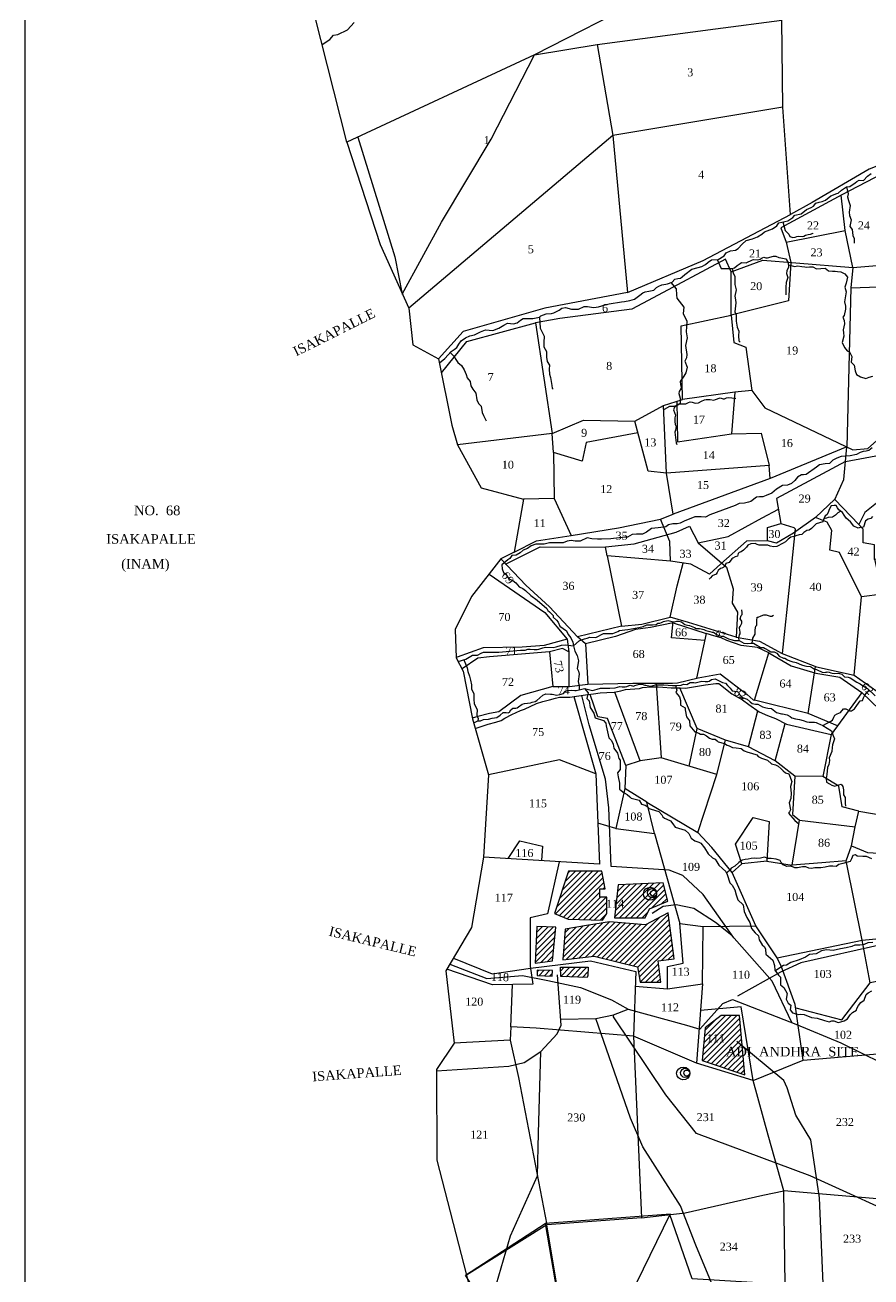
# Model space of a CAD drawing. Header units: millimetres. Extents: x 260 to 998, y -364 to 781.
# Drawn here: x 259.6 to 523.8, y -1.1 to 389.9 of the extents above; entities that cross this region are included whole.
import ezdxf

# ---------------------------------------------------------------- set-up
doc = ezdxf.new("R2010")
doc.units = ezdxf.units.MM
doc.header["$MEASUREMENT"] = 0
for name, pattern in [('ACAD_ISO02W100', [15, 12, -3]), ('ACAD_ISO07W100', [3, 0, -3]), ('BORDER', [1.75, 0.5, -0.25, 0.5, -0.25, 0, -0.25])]:
    doc.linetypes.add(name, pattern=pattern)
for name, color, linetype in [('CARTTRACK', 30, 'ACAD_ISO02W100'), ('NALA', 4, 'Continuous'), ('ROUND WELL', 5, 'Continuous'), ('SURVEY_BND', 7, 'Continuous'), ('SURVEY_NO', 7, 'Continuous'), ('TEXT', 7, 'Continuous'), ('VILLAGE_AREA', 1, 'Continuous'), ('WATER_BODY', 4, 'Continuous')]:
    doc.layers.add(name, color=color, linetype=linetype)
doc.layers.add('FOOTPATH', color=150, linetype='ACAD_ISO07W100', lineweight=30)
doc.layers.add('VILL_BOUNDARY', color=6, linetype='BORDER', lineweight=30)
doc.styles.get("Standard").update_dxf_attribs({"font": 'TIMES.TTF', "height": 2})

msp = doc.modelspace()

# ---------------------------------------------------------------- hatches: boundary and pattern name
at = {"layer": 'VILLAGE_AREA', "linetype": 'ByBlock'}
h = msp.add_hatch(dxfattribs=at)
h.set_pattern_fill('ANSI31', color=256, scale=10, angle=180, style=0)
h.set_pattern_definition([(225, (-0.0134, -0.0518), (0.8838835, -0.8838835), [])])
h.paths.add_polyline_path([(460.51, 112.66), (453.38, 108.85), (442.13, 109.81), (434.95, 108.7), (428.29, 107.59), (427.53, 98), (437.38, 99.07), (450.84, 95.79), (451.7, 91), (458.18, 91), (457.32, 97.62), (462.37, 98.28)])
h.paths.add_polyline_path([(441.27, 117.56), (439.11, 117.56), (439.11, 120.16), (440.79, 120.16), (439.71, 125.7), (429.3, 125.7), (424.97, 112.44), (429.18, 110.63), (439.99, 110.35), (441.27, 112.39)])
h.paths.add_polyline_path([(458.91, 121.99), (444.89, 121.39), (443.74, 111.11), (453.24, 111.11), (454.66, 113.88), (460.35, 116.24)])
h.paths.add_polyline_path([(425.42, 108.21), (419.48, 108.38), (418.94, 96.94), (424.34, 97.64)])
h.paths.add_polyline_path([(424.31, 94.69), (419.59, 94.72), (419.55, 93.07), (424.25, 92.92)])
h.paths.add_polyline_path([(435.43, 95.66), (426.79, 95.64), (426.96, 92.72), (435.18, 92.44), (435.36, 93.06)])
h.paths.add_polyline_path([(482.7, 80.62), (477.04, 80.62), (472.03, 76.71), (471.09, 66.55), (484.37, 62.04)])
h.paths.add_polyline_path([(440.76, 113.71), (447.55, 113.71), (447.55, 117.46), (440.76, 117.46)], flags=9)
h.paths.add_polyline_path([(476.3, 66.74), (511.41, 66.74), (511.41, 70.58), (476.3, 70.58)], flags=9)
h.paths.add_polyline_path([(472.21, 71.75), (479, 71.75), (479, 75.49), (472.21, 75.49)], flags=24)

# ---------------------------------------------------------------- linework, layer by layer
at = {"linetype": 'ByBlock', "lineweight": 30}
msp.add_lwpolyline([(259.62, 781.17), (997.64, 781.17), (997.64, -363.61), (259.62, -363.61)], close=True, dxfattribs=at)
at = {"layer": 'CARTTRACK', "linetype": 'ByBlock'}
for points in [[(377.44, 305.85), (389.68, 328.36), (405.18, 354.26), (418.7, 380.53)], [(363.53, 354.89), (375.05, 317.46), (377.44, 305.85)], [(480.96, 104.88), (471.39, 118.33), (465.08, 124.3), (460.8, 125.95), (442.62, 127.14), (441.89, 145.42), (440.86, 154.44), (435.79, 171.36), (433.45, 180.51)], [(499.11, 78.37), (492.98, 91.26), (480.35, 105.58), (475.25, 109.62), (468.47, 114.01), (462.96, 115.12), (458.94, 114.63), (455.43, 112.45)], [(392.27, 96.59), (403.79, 92.16), (415, 93.05), (422.92, 91.54), (433.13, 89.38), (442.8, 85.51), (447.94, 82.53), (466.22, 77.6), (470.35, 76.34), (477.56, 84.31), (480.6, 85.54), (500.29, 77.91), (514.35, 72.06), (533.48, 62.73), (556.58, 47.27)], [(388.1, 63.26), (410.71, 64.78), (415.44, 65.93), (420.72, 69.38), (425.77, 74.9), (427.03, 77.62), (425.87, 93.3)], [(426.9, 79.45), (437.92, 79.67), (443.39, 80.82), (447.94, 82.53)], [(487.1, -34.4), (469.15, 8.82), (464.27, 21.17), (452.55, 39.53), (448.65, 48.5), (437.92, 79.67)], [(675.82, -241.45), (675.27, -220.89), (673.2, -194.26), (668.58, -170.72), (658.19, -145.55), (654.3, -136.4), (634.57, -116.6), (619.75, -84.53), (609.78, -45.2), (607.39, -36.96), (594.53, -23.85), (567.64, -3.83), (538.26, 15.3), (504.76, 30.47), (469.3, 43.71), (459.78, 55.8), (443.39, 80.17), (443.39, 80.82)], [(492.39, -30.92), (492.6, -23.25), (497.79, -9.73), (509, -5.65), (507.75, 23.68), (505.06, 41.75), (500.34, 49.48), (497.58, 58.04), (496.54, 60.26), (481.86, 72.51)], [(452.2, -296.32), (443.47, -282.89), (432.4, -265.75), (421.82, -246.79), (419.7, -243.12), (416.48, -229.75), (408.48, -199.73), (395.94, -148.23), (391.55, -125.77), (389.44, -114.2), (392.07, -88.2), (396.26, -59.97), (399.67, -41.32), (400.39, -35.48), (400.65, -21.97), (403.96, -13.18), (411.23, 11.79), (419.62, 30.51), (420.01, 43.85), (420.72, 69.38)]]:
    msp.add_lwpolyline(points, dxfattribs=at)
at = {"layer": 'FOOTPATH', "linetype": 'ByBlock'}
msp.add_lwpolyline([(653.52, 156.11), (645.88, 148.88), (636.24, 139.95), (624.85, 130.12), (620.14, 121.1), (611.86, 114.95), (606.52, 113.06), (595.84, 112.51), (585.22, 112.58), (581.53, 112.79), (574.56, 112.84), (565.96, 112.98), (562.26, 113.07), (560.26, 110.38), (556.73, 108.38), (552.72, 107.83), (544.75, 107.05), (539.58, 104.06), (532.39, 102.98), (527.79, 102.91), (501.89, 97), (495.52, 94.15), (482.09, 86.6)], dxfattribs=at)
at = {"layer": 'NALA', "linetype": 'ByBlock'}
for points in [[(352.42, 383.76), (354.78, 385.41), (355.91, 386.76), (357.33, 386.97), (360.33, 388.42), (362.42, 390.68)], [(389.03, 284.35), (390.7, 285.77), (392.73, 287.96), (393.62, 288.52), (394.5, 289.21), (395.09, 290.27), (395.84, 291.27), (397.17, 292.18), (398.51, 292.82), (400.01, 293.13), (401.9, 294.08), (403.4, 294.72), (405.74, 294.5), (407.54, 295.27), (409.15, 296.19), (410.32, 296.83), (412.18, 296.61), (413.35, 296.91), (414.38, 297.69), (415.18, 298.27), (418.16, 298.23), (420.33, 298.64), (420.72, 299.11), (422.39, 299.75), (424, 299.81), (424.72, 300), (426.47, 300.89), (427.25, 301.44), (428.39, 301.67), (430.32, 301.12), (432.43, 301.15), (434.24, 301.96), (435.27, 302.01), (436.54, 301.79), (437.27, 301.65), (438.74, 301.87), (440.77, 302.48), (441.99, 302.79), (445.86, 303.46), (446.78, 303.54), (448.53, 303.88), (449.98, 304.27), (451.59, 305.57), (452.56, 306.21), (453.25, 306.54), (454.45, 306.79), (455.95, 307.06), (456.77, 307.92), (457.57, 308.38), (458.51, 308.79), (459.7, 308.98), (460.25, 309.1), (461.66, 309.62), (462.57, 310.5), (463.5, 310.78), (464.33, 310.89), (464.83, 311.29), (465.66, 311.97), (467.86, 313.61), (469.85, 314.16), (471, 314.51), (472.1, 315.14), (472.97, 315.84), (473.97, 316.53), (476.06, 316.72), (477.96, 317.81), (478.57, 318.77), (479.92, 319.38), (481.49, 319.62), (482.28, 320.1), (483.59, 321.43), (484.79, 322.62), (486.78, 323.16), (488.37, 323.7), (489.68, 324.62), (490.56, 325.36), (493.01, 326.22), (494.39, 327.14), (495.04, 328.09), (497.86, 328.78), (499.36, 329.74), (500.02, 330.49), (501.98, 330.89), (503.65, 332.3), (505.13, 332.88), (505.85, 333.29), (506.6, 334.21), (507.63, 334.58), (508.53, 334.78), (509.63, 335.22), (511.24, 336.5), (513.09, 337.29), (513.56, 337.34), (514.6, 338.28), (515.48, 338.94), (516.12, 339.32), (517.21, 339.48), (518.81, 340.62), (519.42, 341.07), (520.14, 341.4), (521.44, 341.37), (522.67, 342.68), (523.89, 343.56)], [(516.12, 339.32), (516.63, 337.19), (516.46, 336.19), (516.82, 335.06), (517.28, 333.58), (517, 331.45), (517.1, 330.43), (517.61, 329.05), (517.17, 326.96), (517.9, 326.04), (518.08, 324.12), (518.5, 323.24), (518.52, 321.78)], [(496.28, 328.39), (497.02, 325.74), (498.15, 324.61), (498.42, 323.82), (499.39, 323.56), (500.1, 323.62), (500.62, 323.86), (501.24, 323.92), (502.28, 323.82), (502.82, 324), (503.38, 324.31), (504.21, 324.46), (504.9, 324.54), (505.74, 324.84), (505.74, 324.84)], [(475.79, 316.69), (477.01, 313.9), (478.71, 313.91), (480.45, 313.88), (481.16, 314.05), (482.02, 314.79), (482.94, 315.47), (483.32, 315.71), (484.85, 315.62), (486.78, 316.54), (487.12, 316.68), (488.51, 316.59), (489.18, 316.82), (489.8, 317.15), (490.34, 317.36), (490.96, 317.17), (491.5, 317.15), (493.34, 317.7), (494.07, 317.7), (495.03, 317.27), (495.64, 317.14), (496.21, 317.1), (497.16, 316.89), (497.93, 315.77), (498.06, 314.31), (497.57, 313.15), (497.39, 312.25), (497.84, 311.02), (497.28, 309.45), (497.2, 308.07), (497.19, 305.59)], [(480.45, 313.88), (480.74, 312.42), (481.33, 311.48), (481.31, 310.05), (481.31, 308.87), (481.66, 307.15), (481.31, 305.26), (481.54, 304.03), (481.62, 303.09), (481.31, 300.34), (481.68, 299.34), (481.68, 297.46), (482.03, 295.55), (482.54, 294.34), (482.4, 292.85), (482.5, 291.27), (482.91, 290.9)], [(497.99, 315.04), (500.05, 314.53), (500.88, 314.64), (502.23, 314.51), (503.1, 314.36), (503.69, 314.32), (504.6, 314.43), (505.61, 314.41), (506.76, 313.75), (509.52, 313.92), (510.58, 313.18), (511.74, 313.03), (512.66, 312.99), (513.31, 312.88), (514.38, 312.86), (515.62, 312.16), (516.44, 311.11), (516.09, 309.25), (515.68, 308.04), (516.01, 306.54), (515.48, 303.47), (515.89, 302.14), (515.89, 301.21), (515.39, 299.17), (515.06, 298.71), (515.42, 297.64), (515.5, 296.6), (515.13, 294.66), (515.17, 293.81), (515.35, 292.77), (514.78, 290.7), (515.48, 289.16), (516.37, 288.15), (517.09, 287.84), (517.81, 286.39), (517.63, 284.65), (518.55, 283.67), (518.83, 281.91), (519.31, 280.75), (520.48, 280.05), (522.23, 279.47), (523.19, 279.96), (524.38, 280.21)], [(461.32, 309.5), (462.91, 307.47), (463.03, 305.59), (463.21, 304.61), (465.33, 301.76), (465.15, 299.82), (466.26, 297.38), (466.12, 294.08), (466.37, 292.21), (465.9, 289.85), (466.31, 286.98), (466.22, 285.98), (465.66, 284.97), (466.35, 283.09), (465.96, 281.23), (465.37, 280.21), (464.2, 278.6), (464.34, 277.61), (464.53, 276.95), (464.46, 276.24), (463.91, 275.47), (463.79, 274.87), (464.2, 273.35), (464.25, 271.96), (464.3, 271.66)], [(420.33, 298.64), (420.5, 295.23), (421.69, 292.77), (421.64, 290.76), (421.65, 289.42), (422.43, 287.93), (422.49, 286.16), (422.66, 284.78), (423.44, 283.66), (423.25, 282.44), (423.39, 280.83), (423.71, 279.77), (424.17, 277.29), (424.24, 276.51), (424.5, 276.19)], [(392.37, 287.58), (393.44, 286.59), (394.39, 285.17), (394.77, 284.52), (395.96, 283.58), (396.77, 282.24), (397.4, 280.75), (397.68, 279.73), (398.6, 278.53), (398.83, 277.21), (399.49, 276.14), (400.4, 274.95), (400.73, 272.84), (401.27, 271.74), (402.03, 270.83), (402.36, 268.93), (402.84, 267.96), (403.6, 266.24)], [(459.32, 269.95), (460.97, 270.91), (462.19, 270.91), (462.97, 271.11), (463.42, 271.46), (463.79, 271.61), (464.42, 271.64), (465.93, 271.64), (466.82, 272.03), (467.31, 272.22), (467.97, 272.12), (468.86, 271.84), (469.96, 271.89), (470.82, 272.46), (471.78, 272.88), (472.34, 272.98), (473.54, 272.9), (474.7, 272.78), (475.2, 272.95), (476.65, 273.44), (477.59, 273.18), (478.09, 273.16), (478.68, 273.48), (479.42, 273.56), (480.35, 273.51), (481.59, 273.22)], [(464.3, 271.66), (462.48, 270.57), (462.12, 269.68), (462.75, 268.1), (462.59, 267.2), (462.52, 266.07), (462.66, 265.18), (462.95, 264.51), (462.79, 263.42), (462.56, 262.7), (462.79, 261.07), (463, 259.44), (463.14, 258.89)], [(524.15, 257.83), (523.1, 257), (522.3, 256.79), (521.38, 256.72), (520.47, 256.41), (519.28, 255.75), (517.28, 255.36), (515.75, 255.28), (514.47, 255.11), (513.11, 254.58), (511.9, 253.96), (510.86, 252.96), (509.54, 252.88), (507.73, 252.56), (506.76, 251.77), (503.57, 249.51), (502.7, 249.43), (502.15, 249.41), (500.87, 248.69), (500.04, 247.67), (498.93, 246.67), (497.74, 246.22), (496.21, 246.11), (494.28, 244.97), (492.83, 243.65), (491.06, 242.95), (490, 242.59), (488.94, 242.54), (488.07, 242.44), (486.3, 241.14), (485.52, 240.88), (484.33, 240.54), (482.65, 240.46), (481.37, 239.82), (473.47, 236.92), (472.08, 236.2), (470.75, 236.31), (468.74, 236.28), (465.51, 234.95), (464.23, 234.31), (463.27, 234.12), (461.91, 234.09), (460.6, 233.8), (459.69, 233.16), (457.38, 232.83), (455.28, 232.71), (453.74, 231.53), (452.49, 230.86), (450.54, 230.94), (449.23, 230.84), (447.75, 229.94), (446.97, 229.94), (442.59, 229.49), (439.68, 229.37), (438.43, 229.3), (436.6, 229.44), (435.12, 229.72), (433.01, 228.71), (431.46, 228.71), (430.22, 228.97), (428.9, 228.66), (427.72, 228.24), (424.78, 228.17), (423.37, 228.17), (421.77, 227.74), (420.26, 227.77), (419.09, 227.77), (417.65, 227.23), (416.48, 226.38), (415.13, 225.86), (414.26, 225.08), (412.96, 224.35), (411.69, 224.26), (411.04, 223.25), (410.42, 222.9), (408.47, 221.32), (408.59, 220.07), (409.06, 218.92), (409.79, 218.45), (410.66, 216.95), (411.98, 216.41), (412.94, 215.66), (413.93, 214.45), (415.04, 213.89), (415.86, 213.33), (417.58, 211.78), (419.51, 210.27), (422.52, 207.66), (422.83, 207.01), (423.4, 206.67), (424.51, 205.53), (424.58, 204.94), (425.59, 204.07), (426.09, 203.45), (426.65, 202.13), (428.76, 200.71), (429.23, 199.57), (430.11, 198.53), (430.73, 197.19), (430.9, 196.07), (431.3, 194.41), (432.07, 192.96), (432.51, 191.39), (432.02, 188.96), (432.46, 188.12), (432.69, 187.15), (432.35, 184.91), (432.52, 183.98), (432.68, 182.97), (432.69, 182.32), (434.34, 182.65), (435.46, 181.37), (435.05, 179.63), (435.77, 178.86), (436.13, 176.8), (437.26, 175.04), (437.67, 173.55), (440.22, 172.68), (441.04, 171.88), (441.07, 171.09), (441.98, 167.32), (442.79, 166.51), (443.33, 165.32), (443.48, 164.11), (444.61, 162.47), (445.03, 160.88), (445.52, 160.27), (445.44, 157.37), (444.65, 156.35), (444.89, 155.14), (445.26, 153.09), (445.26, 151.3), (445.82, 150.84), (446.71, 150.11), (447.68, 149.61), (448.47, 148.82), (448.87, 148.42), (451.36, 147.78), (452.14, 146.55), (453.29, 146.27), (453.92, 145.82), (454.51, 145.18), (455.13, 144.98), (457.58, 144.29), (458.45, 143.2), (458.81, 142.59), (459.29, 142.21), (460, 141.93), (461.21, 141.42), (461.94, 140.43), (462.6, 139.43), (465.82, 138.51), (466.91, 137.4), (467.66, 135.97), (468.75, 135.11), (470.04, 134.71), (470.65, 134.43), (471.76, 132.94), (472.95, 131.02), (474.29, 129.87), (475.13, 129.44), (475.66, 128.58), (476.28, 127.51), (477.46, 126.51), (478.47, 125.54), (478.87, 124.59), (479.68, 121.98), (480.41, 121.3), (481.29, 119.83), (481.66, 118.27), (482.18, 116.67), (483.84, 115.14), (484.2, 113.06), (485.07, 111.18), (485.94, 109.67), (486.53, 107.79), (487.64, 106.43), (488.65, 105.48), (488.91, 104.17), (489.82, 102.65), (490.51, 102.08), (490.89, 101.3), (491.01, 99.79), (493.14, 97.86), (493.66, 96.21), (493.82, 94.77), (494.87, 93.14), (495.56, 92.57), (495.56, 90.2), (496.63, 89.29), (497.58, 87.46), (497.28, 85.64), (497.94, 84.39), (498.75, 83.8), (498.57, 82.4), (499.26, 81.41), (500.39, 81.15), (501.24, 80.91), (501.78, 81.01), (502.97, 80.95), (505.27, 79.94), (507.03, 79.8), (509.32, 79.07), (510.77, 78.59), (511.62, 78.89), (512.24, 78.93), (513.6, 78.43), (514.4, 78.61), (515.39, 78.97), (516.5, 79.5), (517.33, 80.79), (518.06, 81.57), (519.3, 82.27), (519.36, 82.82), (519.92, 83.76), (520.61, 84.65), (521.66, 85.36), (522.33, 87.16), (522.93, 87.7), (524.1, 88.31)], [(524.28, 236.44), (523.73, 235.79), (522.92, 235.53), (522.12, 235.11), (521.46, 233.13), (520.44, 232.95), (519.8, 232.82), (518.43, 233.39), (517.41, 234.76), (516.03, 235.91), (515.44, 236.87), (514.94, 237.68), (513.78, 238.54), (513.35, 239.12), (512.92, 239.83), (512.33, 239.83), (511.35, 239.79), (510.77, 238.65), (510.45, 237.65), (509.99, 236.96), (509.49, 236.67), (509.09, 235.69), (508.76, 234.79), (506.72, 234.09), (506.01, 233.48), (505.24, 232.63), (504.51, 232.12), (503.74, 232.02), (502.78, 231.37), (502.16, 230.76), (501.34, 230.74), (500.34, 230.38), (499.67, 230.21), (498.75, 229.96), (497.98, 229.31), (497.15, 228.54), (496.4, 228.1), (494.42, 227.04), (493.48, 226.94), (492.34, 227.1), (491.62, 227.42), (491.05, 227.48), (490.48, 227.48), (489.72, 227.46), (488.91, 227.46), (488.24, 227.68), (487.62, 227.93), (486.25, 227.83), (485.34, 227.42), (484.96, 226.87), (483.96, 225.94), (483.31, 225.39), (482.65, 225.12), (482.33, 224.82), (482.09, 223.99), (481.39, 223.81), (480.68, 223.38), (480.33, 223.18), (479.54, 222.06), (478.44, 221.69), (478.13, 220.84), (477.22, 220.23), (476.79, 220.14), (476.07, 219.51), (475.78, 218.95), (475.46, 218.42), (474.2, 217.93), (473.7, 217.24), (473.31, 216.87)], [(514.36, 238.11), (513.4, 237.57), (512.68, 236.81), (511.8, 236.16), (510.43, 236.07), (509.9, 235.88), (509.09, 235.69)], [(482.66, 197.71), (482.57, 198.56), (482.75, 199.49), (482.94, 199.8), (482.98, 200.34), (482.73, 201.53), (482.75, 201.78), (482.96, 202.06), (483.45, 203.11), (483.44, 203.76), (482.94, 204.44), (483.31, 205.52), (483.62, 205.76), (483.62, 206.5), (483.42, 207.06), (483.42, 207.31)], [(394.87, 191.15), (397.23, 191.81), (399.39, 193.08), (400.92, 193.08), (402.1, 193.73), (402.84, 194.05), (403.55, 194.08), (404.61, 194.08), (405.62, 194.03), (407.1, 194), (407.57, 194), (408.69, 194.11), (414.39, 194.64), (415.81, 194.71), (416.66, 194.95), (417.35, 194.95), (418.65, 194.85), (419.5, 194.83), (420.12, 194.98), (421.3, 195.43), (422.17, 195.64), (424.53, 195.47), (425.49, 195.72), (427.12, 196.22), (428.32, 196.36), (430.9, 196.07), (432.64, 197.57), (433.4, 197.93), (434.31, 198.22), (435.13, 198.46), (436.05, 198.77), (437.82, 198.66), (440.25, 199.85), (443.23, 199.9), (444.79, 200.55), (445.31, 200.81), (446.89, 201.05), (447.9, 201.16), (451.32, 201.7), (452.61, 202.11), (453.83, 202.54), (455.57, 202.54), (456.71, 202.7), (457.26, 203.1), (457.86, 203.1), (458.4, 203.26), (459.02, 203.59), (459.47, 203.75), (460.41, 203.91), (461.67, 203.59), (462.46, 203.57), (463.13, 203.73), (463.81, 203.77), (464.58, 203.53), (465.68, 202.68), (466.45, 202.5), (467.16, 202.36), (468.68, 201.74), (469.23, 201.45), (470.22, 201.39), (470.78, 201.38), (471.62, 201.11), (472.22, 200.84), (472.68, 200.67), (473.43, 200.45), (474.16, 200.34), (474.67, 200.26), (475.78, 199.45), (476.98, 199.07), (477.81, 198.9), (478.84, 198.44), (479.34, 198.22), (480.02, 197.96), (481.13, 197.74), (482.48, 197.71), (482.66, 197.71), (484.14, 196.87), (485.23, 196.8), (486.27, 196.85), (487.13, 196.82), (488.14, 196.27), (488.93, 195.79), (489.27, 195.47), (490.2, 195.46), (490.8, 195.21), (491.71, 194.67), (492.48, 194.17), (493.52, 194.14), (494.4, 193.7), (495.14, 192.79), (496.53, 192.13), (496.88, 192.13), (497.76, 191.64), (498.42, 191.3), (499.37, 190.98), (500.07, 190.88), (500.42, 190.86), (502.06, 190.07), (503.11, 189.78), (503.68, 189.7), (504.83, 189.55), (505.21, 189.41), (506.19, 188.77), (506.78, 188.6), (508.73, 187.7), (509.55, 187.77), (509.94, 187.84), (510.14, 187.88), (510.74, 187.81), (511.31, 187.64), (511.67, 187.52), (512.45, 187.43), (513.61, 187.52), (514.72, 187.19), (515.53, 186.35), (516.63, 186.22), (517.27, 186.01), (519.34, 184.68), (520.38, 184.13), (521.12, 183.68), (522.74, 182.66), (525.13, 180.43)], [(486.7, 196.83), (486.87, 198.43), (487.68, 199.66), (487.58, 201.07), (487.86, 202.14), (488.11, 202.51), (488.11, 203.93), (488.23, 205.02), (488.59, 205.02), (489.48, 205.38), (490.33, 205.68), (491.08, 205.68), (492.35, 205.28), (492.82, 205.28), (493.32, 205.56)], [(396.67, 191.66), (397.17, 190.44), (397.72, 189.15), (397.89, 188.06), (398.44, 186.53), (398.78, 185.27), (399, 183.87), (399, 182.56), (399.77, 181.03), (399.77, 179.38), (399.86, 177.96), (400.85, 176.12), (400.76, 174.38), (401.1, 173.29), (401.01, 172.6)], [(434.34, 182.65), (436.83, 182.08), (438.34, 182.5), (439.28, 182.8), (440.36, 182.8), (440.95, 182.79), (442.21, 182.8), (443.87, 182.92), (444.69, 183.14), (445.37, 183.28), (446.06, 183.25), (446.99, 183.2), (447.55, 183.3), (448.27, 183.6), (448.59, 183.7), (449.64, 183.48), (450.09, 183.61), (450.82, 183.89), (451.46, 184.03), (451.88, 184.03), (452.35, 184.02), (452.84, 183.88), (453.2, 183.79), (453.51, 183.79), (454.8, 183.45), (455.79, 183.66), (456.46, 183.8), (457.18, 183.83), (458.11, 183.88), (459.07, 183.85), (461.84, 183.67), (463.21, 183.63), (464.49, 183.72), (465.26, 184.06), (466.26, 183.96), (466.86, 184.23), (467.34, 184.54), (468.43, 184.53), (468.94, 184.45), (470.17, 184.83), (470.96, 185.03), (472.06, 184.87), (472.86, 184.85), (473.26, 185.01), (473.98, 185.47), (475.11, 185.71), (477.05, 184.79), (477.41, 184.53), (478.33, 184.34), (479.02, 183.67), (479.36, 183.2), (479.8, 182.82), (480.49, 181.97), (481.89, 181.72), (482.39, 181.57), (482.89, 180.75), (483.65, 179.93), (485.18, 179.32), (486.12, 178.57), (486.69, 178.01), (487.69, 177.82), (488.47, 177.8), (489.92, 176.95), (490.7, 176.77), (491.54, 176.56), (492.71, 176.42), (494.31, 175.23), (495.82, 174.84), (496.13, 174.84), (497.66, 174.45), (498.53, 173.92), (499.11, 173.55), (500.25, 173.23), (501.51, 173.04), (502.66, 172.76), (503.8, 172.33), (504.53, 172.16), (505.35, 172.16), (506.21, 172.21), (506.65, 172.1), (507.31, 171.76), (507.86, 171.53), (508.74, 171.12), (511.42, 169.43), (511.87, 168.2), (512.36, 167.02), (511.79, 165.11), (511.7, 164.26), (511.53, 162.99), (510.71, 161.08), (510.87, 160.25), (510.63, 158.94), (510.18, 158.03), (509.97, 155.8), (509.76, 154.62), (509.92, 153.49), (510.89, 152.96), (511.53, 152.51), (512.46, 152.23), (512.98, 152.41), (514.5, 152.84), (515, 152.08), (515.19, 151.04), (515.26, 149.53), (515.76, 148.66), (515.76, 147.66), (515.72, 146.87), (515.8, 145.99)], [(399.74, 171.93), (399.74, 171.93), (401.01, 172.6), (401.84, 172.6), (402.84, 172.99), (404.34, 173.12), (405.48, 173.43), (406.93, 173.69), (407.99, 174.4), (408.94, 175.19), (409.86, 175.17), (410.49, 175.12), (410.9, 175.31), (411.28, 176.04), (411.95, 176.51), (412.86, 176.58), (413.34, 176.7), (413.74, 177.02), (414.89, 177.84), (415.58, 178), (417.44, 178.22), (418.03, 178.41), (418.88, 178.61), (419.47, 178.94), (421.29, 180.61), (422.25, 181.03), (423.71, 180.93), (424.21, 180.93), (425.74, 180.61), (426.58, 180.83), (427.74, 181.18), (428.22, 181.68), (428.92, 182.03), (429.49, 182.12), (430.28, 182.13), (431.27, 182.1), (431.7, 182.12), (432.69, 182.32)], [(462.8, 183.64), (463.15, 182.16), (462.89, 181.47), (463.99, 180.08), (464.33, 178.93), (464.34, 177.51), (465.72, 176.67), (465.81, 176.03), (466.21, 173.88), (467.11, 172.59), (467.22, 171.04), (468.83, 169.15), (469.24, 169.06), (469.99, 168.73), (470.58, 168.48), (471.52, 168.41), (472.41, 167.94), (473.32, 167.18), (474.21, 166.88), (475.17, 166.88), (475.75, 166.31), (476.12, 166.01), (478.1, 165.51), (478.9, 165.04), (479.51, 164.79), (480.57, 164.3), (481.65, 164.2), (483.23, 164), (484.24, 163.27), (485.36, 162.79), (486.52, 162.55), (488.17, 162.01), (488.61, 161.42), (489.57, 160.94), (491.45, 160.31), (492.75, 159.14), (494, 158.87), (494.84, 158.42), (495.78, 157.58), (496.39, 156.97), (497.15, 156.39), (498.11, 156.05), (499.09, 153.63), (498.7, 152.05), (498.75, 150.99), (498.89, 150.01), (498.74, 148.33), (498.28, 147.02), (498.7, 144.77), (498.32, 144.22), (498.08, 143.76), (499.99, 141.51), (501.3, 140.39)], [(508.74, 171.12), (510.07, 171.92), (511.27, 172.45), (511.73, 172.77), (512.18, 173.7), (512.55, 174.37), (513.24, 174.81), (514.25, 175.17), (515.22, 176.32), (515.98, 176.32), (517.13, 175.74), (517.71, 175.68), (518.69, 176.34), (519.43, 177.39), (520.44, 178.83), (521.11, 178.98), (521.42, 179.74), (521.84, 180.63), (522.27, 181.14), (522.75, 181.59), (523.28, 182.16)], [(524.06, 129.53), (522.44, 130.22), (521.29, 130.19), (519.53, 130.36), (518.92, 130.75), (518.11, 130.51), (517.7, 129.48), (517.31, 128.7), (515.06, 128.04), (513.81, 127.72), (512.93, 127.09), (511.88, 127.26), (510.8, 127.26), (509.48, 126.89), (508.13, 126.74), (506.27, 126.72), (505.25, 126.5), (504.44, 126.6), (503.41, 127.01), (502.46, 127.04), (500.87, 126.65), (499.99, 126.69), (499.58, 126.96), (498.62, 127.18), (497.57, 127.16), (496.33, 127.67), (495.79, 128.39), (495.43, 129.04), (494.23, 129.45), (492.65, 129.57), (491.73, 129.65), (490.55, 130.03), (489.32, 129.69), (488.19, 129.59), (487.41, 129.71), (486.41, 129.6), (485.45, 129.4), (484.48, 129.28), (483.55, 129.07), (482.56, 128.36), (481.27, 127.17), (480.1, 126.61), (479.8, 126.09), (479.45, 125.61), (479.06, 125.44), (478.67, 125.07)], [(524.36, 103.35), (522.85, 103.23), (521.66, 102.74), (520.27, 102.57), (518.77, 102.57), (517.84, 102.1), (516.09, 101.74), (514.26, 101.44), (511.96, 100.85), (509.93, 101.08), (508.38, 100.73), (506.64, 99.87), (504.65, 99.6), (503.3, 98.85), (501.37, 97.92), (498.78, 97.09), (497.38, 96.27), (496.43, 96.2), (495.29, 95.44), (493.95, 94.58)]]:
    msp.add_lwpolyline(points, dxfattribs=at)
at = {"layer": 'ROUND WELL', "linetype": 'ByBlock'}
for centre, major_axis, ratio in [((454.8, 118.6), (-2.06, 0.09), 0.980558), ((455.42, 118.79), (-1.44, 0.07), 1), ((455.92, 118.74), (-0.937, -0.001), 0.997961), ((465.16, 62.48), (-2.06, 0.09), 0.980558), ((465.78, 62.68), (-1.44, 0.07), 1), ((466.28, 62.62), (-0.937, -0.001), 0.997961)]:
    msp.add_ellipse(centre, major_axis=major_axis, ratio=ratio, dxfattribs=at)
at = {"layer": 'SURVEY_BND', "linetype": 'ByBlock'}
for points in [[(438.25, 383.86), (475.23, 388.68), (495.96, 391.39), (496.26, 414.43)], [(605.54, 406.26), (567.22, 379.98), (547.28, 356.95), (538.35, 347.2), (527.27, 343.47), (514.73, 336.89), (495.63, 326.51), (497.3, 322.06), (515.72, 325.73), (514.46, 336.74)], [(527.27, 343.47), (530.81, 321.44), (549.44, 319.67), (554.16, 329.55), (549.08, 331.38), (547.28, 356.95), (545.35, 359.55), (537.67, 350.59), (523.24, 344.84), (505.41, 334.46), (498.67, 330.76), (496.24, 364.28), (495.96, 391.39)], [(418.7, 380.53), (438.25, 383.86), (443.22, 355.36), (379.43, 301.42)], [(496.24, 364.28), (443.22, 355.36)], [(443.22, 355.36), (447.71, 306.32), (471.43, 316.36), (498.67, 330.76)], [(480.12, 312.77), (490.06, 316.42), (500.37, 315.59), (518.13, 314.13), (515.72, 325.73)], [(497.3, 322.06), (498.82, 315.72), (498.01, 303.77), (480.14, 299.24)], [(518.13, 314.13), (532.01, 315.28), (530.81, 321.44)], [(424.22, 262.33), (434.01, 266.46), (450.05, 266.15), (459.05, 271.07), (464.95, 272.99), (464.56, 295.93), (480.14, 299.24), (480.12, 312.77), (478.37, 316.81), (455.73, 304.74), (449.12, 301.12), (426.67, 298.27), (419.02, 296.9)], [(518.13, 314.13), (517.51, 307.79), (546.84, 308.87), (552.96, 308.74), (549.44, 319.67)], [(447.71, 306.32), (421.92, 301.43), (396.43, 294.21), (388.78, 285.63)], [(486.62, 275.71), (490.62, 270.38), (518.09, 257.25), (522.81, 257.69), (537.58, 270.81), (552.85, 283.69), (550.82, 264.14), (561.43, 266), (570.12, 288.14), (571.1, 289.74), (573.28, 291.89), (575.96, 292.47), (577.57, 296.56), (575.5, 306.81), (570.72, 307.43), (573.02, 302.11), (573.28, 291.89)], [(517.51, 307.79), (516.26, 258.12), (492.36, 248.23), (491.97, 252.3)], [(480.14, 299.24), (481.02, 290.73), (484.74, 289.27), (486.62, 275.71), (481.26, 275.29), (464.95, 272.99)], [(389.64, 281.3), (397.55, 291.08), (419.02, 296.9), (424.22, 262.33), (394.65, 258.82)], [(481.26, 275.29), (480.23, 262.27), (489.52, 262.47), (491.97, 252.3), (459.98, 249.94), (459.05, 271.07)], [(463.15, 272.4), (463.35, 259.95), (463.35, 259.73), (480.23, 262.27)], [(492.36, 248.23), (462.03, 237.1), (459.98, 249.94), (454.19, 250.56), (450.05, 266.15)], [(451, 262.59), (434.87, 259.48), (433.56, 253.72), (424.63, 256.35), (424.22, 262.33)], [(515.85, 253.64), (529.77, 256.23), (550.82, 264.14)], [(562.73, 259.29), (556.1, 250.91), (528.63, 243.09), (521.93, 237.64), (519.97, 233.92), (512.56, 241.7), (515.33, 248), (516.26, 258.12)], [(424.63, 256.35), (424.82, 242.08), (415.31, 241.87)], [(515.85, 253.64), (494.33, 242.02), (495.66, 234.22), (499.69, 232.96), (500.12, 232.59), (498.42, 216.28), (496.04, 193.66), (506.77, 189.44), (518.56, 186.85), (520.83, 211.32), (513.94, 225.17), (510.9, 225.93), (511.59, 231.99), (510.07, 234.63), (506.52, 236.15), (512.46, 241.81)], [(424.82, 242), (430.15, 230.52), (444.95, 232.91), (458.08, 235.61), (462.03, 237.1)], [(469.83, 228.18), (479.23, 230.17), (489.85, 235.96), (494.9, 238.67)], [(491.47, 228.86), (484.92, 228.67), (476.91, 221.6), (473.39, 218.43), (467.5, 221.49), (461.17, 222.42), (461.02, 228.56), (458.08, 235.61)], [(506.52, 236.15), (499.56, 231.25), (494.28, 228.05), (491.47, 228.86), (491.47, 233.02), (495.66, 234.22)], [(461.17, 222.42), (441.44, 224.1), (440.93, 226.97), (449.83, 227.88), (462.99, 231.51), (467.13, 233.41), (469.84, 228.17), (478.7, 220.64), (480.8, 213.85), (480.49, 209.34), (482.1, 206.5), (481.71, 198.7), (466.86, 203.31), (461.11, 205), (463.25, 214.73), (465.13, 221.84)], [(518.56, 186.85), (527.4, 180.61), (531.32, 194.14), (533.94, 201.28), (533.94, 206.38), (534.6, 208.21), (535.63, 211.82), (534.79, 221.71), (528.25, 223.04), (524.85, 222.98), (524.85, 227.52), (521.36, 228.18), (521.33, 232.42), (519.97, 233.92)], [(409.68, 221.57), (420.5, 226.99), (440.51, 226.85), (440.94, 226.93)], [(412.36, 225.3), (419.32, 228.84), (430.15, 230.52)], [(445.88, 202.17), (432.15, 198.8), (423.42, 208.2), (416.03, 214.94), (408.16, 223.15)], [(441.44, 224.1), (445.88, 202.17), (452.24, 202.81), (461.11, 205)], [(524.85, 223.04), (527.41, 212.18), (520.83, 211.32)], [(404.52, 218.45), (421.96, 206.48), (428.94, 198.08), (421.76, 196.17), (414.88, 195.57), (402.7, 195.44), (394.6, 192.53), (394.24, 192.33)], [(471.89, 197.73), (461.51, 198.55), (462.06, 203.58)], [(424.47, 183.36), (429.63, 183.32), (435.42, 184.09), (449.41, 184.38), (461.79, 184.38), (463.4, 184.5), (469.79, 186.04), (476.74, 187.33), (485.1, 180.78), (487.01, 179.18), (487.47, 179.08), (491.91, 193.79), (488.33, 195.51), (483.28, 196.17), (478.83, 197.71), (477.04, 198.48), (474.69, 199.16), (472.35, 199.87), (469.34, 185.93)], [(462.02, 203.23), (454.91, 201.78), (450.31, 201.17), (443.99, 198.96), (434.64, 196.62), (432.15, 198.8)], [(462.02, 203.23), (472.35, 199.87)], [(428.94, 198.08), (429.46, 194.14), (427.48, 195.19), (423.43, 194.11), (404.65, 192.62), (401.03, 192.16), (396.13, 188.8)], [(434.64, 196.62), (435.42, 184.09)], [(481.71, 198.7), (488.94, 197.53), (496.04, 193.66)], [(423.43, 194.11), (424.47, 183.36), (414.48, 180.51), (407.59, 175.39), (404.65, 174.85), (401.03, 173.95), (399.3, 173.46)], [(429.46, 194.14), (429.39, 183.32)], [(491.91, 193.79), (498.84, 189.82), (506.57, 187.53), (514.1, 186.26), (520.97, 181.49)], [(513.3, 171.02), (504.2, 174.86), (506.45, 189.57)], [(400.22, 170.21), (404.2, 171.56), (406.69, 172.2), (408.28, 172.73), (409.48, 173.45), (411.64, 174.59), (414.33, 175.79), (415.58, 176.28), (419.35, 178.03), (421.37, 178.6), (423.36, 179.2), (425.26, 179.67), (426.55, 180), (429.71, 180), (434.63, 180.68), (437.15, 181.02), (439.26, 181.3), (441.28, 181.45), (443.62, 181.55), (445.66, 181.99), (447.18, 182.39), (451.48, 182.65), (452.46, 183), (455.02, 183.22), (457.31, 183.22), (458.76, 183.17), (461.42, 182.95), (462.92, 182.9), (464.14, 182.9), (465.83, 182.82), (472.12, 183.8), (475.31, 184.22), (476.28, 184.22), (480.32, 181.08), (483.66, 179.19), (485.65, 177.72), (488.85, 175.45), (491.44, 174.3), (494, 173.31), (497.44, 171.56), (511.33, 168.33), (508.75, 155.22), (500.02, 155.36), (493.87, 160.15), (497.02, 171.77)], [(456.7, 184.38), (458.25, 161.1), (451.76, 160.1), (443.83, 181.59)], [(431.05, 180.18), (437.84, 156.09), (426.5, 160.39), (404.33, 155.69)], [(451.76, 160.1), (447.28, 158.69), (441.51, 173.37), (438.48, 173.86), (436.06, 180.87)], [(485.52, 164.49), (478.37, 166.61), (469.48, 170.18), (464.14, 182.9)], [(519.97, 144.42), (538.85, 141.15), (544.41, 164.31), (543.17, 173.17), (526.41, 176.12), (520.97, 181.49), (511.33, 168.33)], [(504.2, 174.86), (487.47, 179.08)], [(493.87, 160.15), (485.52, 164.49), (488.42, 175.75)], [(466.97, 158.49), (469.48, 170.18)], [(475.68, 155.87), (478.37, 166.61)], [(453.8, 147.25), (469.75, 137.77), (475.68, 155.87), (458.25, 161.1)], [(447.28, 158.69), (446.93, 151.49), (444.07, 138.97), (438.46, 140.61)], [(437.84, 156.09), (438.97, 127.81), (402.84, 130.08)], [(500.02, 155.36), (499.31, 143.38), (501.49, 141.6), (518.86, 139.46), (519.97, 144.42), (514.75, 145.73), (513.8, 152.24), (508.75, 155.22)], [(444.07, 138.97), (456.16, 137.37), (453.8, 147.25), (446.93, 151.49)], [(480.47, 125.28), (483.49, 127.93), (481.45, 134.06), (486.98, 142.46), (491.99, 141.13), (491.27, 128.82), (483.49, 127.93)], [(491.27, 128.82), (499.21, 127.52), (501.49, 141.6)], [(456.16, 137.37), (464.08, 109.29), (471.36, 108.35), (487.87, 108.56), (480.47, 125.28), (474.12, 133), (469.75, 137.77)], [(521.01, 104.14), (516.18, 128.37), (516.08, 128.89), (517.73, 133.55), (522.7, 131.48), (529.85, 131.02), (537.04, 134.59), (538.44, 137.1)], [(517.73, 133.55), (518.86, 139.46)], [(410.48, 129.6), (414.13, 135.08), (421.17, 133.5), (420.89, 128.95)], [(426.42, 128.6), (422.79, 112.36), (417.33, 111.08), (417.33, 96.02), (418.17, 90.37), (405.61, 90.16), (391.37, 95.08)], [(516.08, 128.89), (508.44, 128.29), (499.21, 127.52)], [(450.19, 89.79), (460.22, 88.87), (460.22, 95.94), (465.16, 96.88), (464.08, 109.29)], [(460.22, 88.87), (471.19, 90.51), (471.36, 108.35)], [(487.04, 60.26), (502.65, 66.6), (500.17, 83.98), (495.86, 95.82), (494.53, 98.56), (487.87, 108.56)], [(544.05, 94.68), (534.03, 94.22), (528.86, 91.82), (523.57, 90.81), (521.01, 104.14), (533.93, 105.32), (540.39, 106.02)], [(494.53, 98.56), (521.01, 104.14)], [(393.39, 98.47), (405.46, 93.55), (417.43, 95.32), (436.21, 97.68), (450.35, 94.32), (449.64, 74.17), (419.19, 76.64), (411.35, 77.03), (411.89, 90.27)], [(471.19, 90.51), (469.34, 65.75), (449.64, 74.17)], [(500.32, 82.95), (514.73, 79.21), (523.57, 90.81)], [(502.65, 66.6), (531.83, 69.17), (532.19, 83.24), (530.69, 88.64), (528.86, 91.82)], [(487.04, 60.26), (483.28, 83.27), (470.57, 82.17)], [(411.35, 77.03), (411.17, 72.87), (393.67, 71.9)], [(411.17, 72.87), (413.74, 61.26), (422.55, 15.19), (397.44, -0.45)], [(449.64, 74.17), (452.18, 17.44), (422.55, 15.19)], [(531.83, 69.17), (545.01, 67.46), (537.78, 22.26), (496.57, 25.85)], [(452.18, 17.44), (465.79, 18.98), (490.02, 24.52), (496.57, 25.85), (491.72, 43.24), (487.04, 60.26), (469.34, 65.75)], [(537.78, 22.26), (544.86, -6.67), (496.98, -3.45), (496.57, 25.85)], [(461.16, 18.51), (422.03, 15.65), (431.79, -41.45), (398.73, -56.03), (402.39, -35.26), (400.65, -6.05), (397.18, -0.55), (422.03, 15.65)], [(496.98, -3.45), (467.96, -1.67), (460.94, 18.43), (431.96, -41.06), (422.55, 15.19)]]:
    msp.add_lwpolyline(points, dxfattribs=at)
at = {"layer": 'VILL_BOUNDARY', "linetype": 'ByBlock'}
for points in [[(453.37, 398.39), (418.7, 380.53), (360.13, 353.31)], [(360.13, 353.31), (370.5, 321.33), (379.43, 301.42), (380.7, 290.05), (388.78, 285.63), (392.89, 264.91), (394.65, 258.82), (402.02, 245.32), (415.31, 241.87), (412.36, 225.3), (408.16, 223.15), (399.05, 211.38), (393.93, 201.12), (394.24, 192.33), (396.49, 188.11), (399.36, 173.26), (404.33, 155.69), (402.84, 130.08), (399.07, 108.02), (391.05, 94.53), (393.67, 71.9), (388.1, 63.7), (388.26, 35.43), (397.44, -0.45), (398.91, -6.4)]]:
    msp.add_lwpolyline(points, dxfattribs=at)
at = {"layer": 'VILLAGE_AREA', "linetype": 'ByBlock'}
for points in [[(429.18, 110.63), (439.99, 110.35), (441.27, 112.39), (441.27, 117.56), (439.11, 117.56), (439.11, 120.16), (440.79, 120.16), (439.71, 125.7), (429.3, 125.7), (424.97, 112.44), (429.18, 110.63)], [(443.74, 111.11), (453.24, 111.11), (454.66, 113.88), (460.35, 116.24), (458.91, 121.99), (444.89, 121.39), (443.74, 111.11)], [(427.53, 98), (437.38, 99.07), (450.84, 95.79), (451.7, 91), (458.18, 91), (457.32, 97.62), (462.37, 98.28), (460.51, 112.66), (453.38, 108.85), (442.13, 109.81), (434.95, 108.7), (428.29, 107.59), (427.53, 98)], [(418.94, 96.94), (424.34, 97.64), (425.42, 108.21), (419.48, 108.38), (418.94, 96.94)], [(419.59, 94.72), (419.55, 93.07), (424.25, 92.92), (424.31, 94.69), (419.59, 94.72)], [(426.79, 95.64), (435.43, 95.66), (435.36, 93.06), (435.18, 92.44), (426.96, 92.72), (426.79, 95.64)], [(472.03, 76.71), (471.09, 66.55), (484.37, 62.04), (482.7, 80.62), (477.04, 80.62), (472.03, 76.71)]]:
    msp.add_lwpolyline(points, dxfattribs=at)
at = {"layer": 'WATER_BODY', "linetype": 'ByBlock'}
msp.add_lwpolyline([(360.13, 353.31), (339.93, 433.14), (305.49, 570.27), (447.68, 621.31), (521.2, 655.14), (595.35, 679.7), (634.23, 689.54), (659.23, 700.02)], dxfattribs=at)

# ---------------------------------------------------------------- texts
at = {"layer": 'SURVEY_NO', "linetype": 'ByBlock'}
for s, p in [('3', (466.42, 373.88)), ('1', (402.87, 352.72)), ('4', (469.82, 341.94)), ('22', (503.81, 326.06)), ('24', (519.7, 326.06)), ('5', (416.62, 318.62)), ('21', (485.7, 317.31)), ('23', (504.91, 317.64)), ('20', (486.07, 307.1)), ('6', (439.81, 300.29)), ('19', (497.3, 287.01)), ('8', (441.11, 282.19)), ('18', (471.77, 281.46)), ('7', (404.1, 278.72)), ('17', (468.17, 265.44)), ('9', (433.28, 261.29)), ('13', (453.01, 258.32)), ('16', (495.65, 258.09)), ('14', (471.27, 254.33)), ('10', (408.51, 251.31)), ('15', (469.45, 245)), ('12', (439.22, 243.7)), ('29', (501.2, 240.77)), ('11', (418.44, 233.09)), ('32', (475.94, 233.12)), ('35', (444.04, 229.19)), ('30', (491.75, 229.69)), ('34', (452.27, 225.07)), ('31', (474.94, 226.1)), ('33', (464, 223.53)), ('42', (516.47, 224.19)), ('36', (427.43, 213.51)), ('39', (486.2, 213.04)), ('40', (504.6, 213.2)), ('37', (449.19, 210.68)), ('38', (468.33, 209.19)), ('70', (407.44, 203.79)), ('66', (462.59, 199.01)), ('68', (449.36, 192.24)), ('65', (477.47, 190.37)), ('72', (408.56, 183.53)), ('64', (495.2, 183)), ('74', (425.95, 180.83)), ('63', (509.01, 178.69)), ('81', (475.23, 175.18)), ('77', (442.53, 169.74)), ('78', (450.19, 172.83)), ('79', (460.92, 169.57)), ('75', (417.96, 167.87)), ('83', (488.96, 166.99)), ('84', (500.66, 162.68)), ('76', (438.76, 160.39)), ('80', (470.08, 161.62)), ('107', (456.14, 152.95)), ('106', (483.26, 150.92)), ('85', (505.28, 146.72)), ('115', (416.95, 145.6)), ('108', (446.77, 141.47)), ('105', (482.75, 132.4)), ('86', (507.25, 133.28)), ('116', (412.72, 130.08)), ('109', (464.76, 125.75)), ('117', (406.3, 116.12)), ('104', (497.31, 116.37)), ('114', (441.06, 114.22)), ('113', (461.5, 93.02)), ('110', (480.36, 92.08)), ('103', (505.87, 92.31)), ('120', (397.07, 83.65)), ('119', (427.6, 84.27)), ('112', (458.18, 81.87)), ('111', (472.51, 72.25)), ('102', (512.22, 73.32)), ('230', (428.94, 47.49)), ('231', (469.36, 47.61)), ('232', (512.83, 46.07)), ('121', (398.63, 42.13)), ('233', (515.07, 9.64)), ('234', (476.56, 7.14))]:
    msp.add_text(s, height=2.5, dxfattribs=at).set_placement(p)
for s, height, rotation, p in [('69', 2.5, 306.8947, (408.27, 218.01)), ('67', 2, 336.6714, (475.03, 199.35)), ('71', 2.5, 359.5495, (409.6, 193.22)), ('73', 2.5, 284.0484, (424.63, 191.05)), ('62', 2.5, 317.2662, (520.46, 183.05)), ('82', 2.5, 331.2955, (480.79, 180.98)), ('118', 2.5, 358.296, (405.06, 91.44))]:
    msp.add_text(s, height=height, rotation=rotation, dxfattribs=at).set_placement(p)
at = {"layer": 'TEXT', "linetype": 'ByBlock'}
for rotation, p in [(26.5442, (344.29, 286.38)), (346.3639, (354.29, 105.56)), (4.2543, (349.43, 60.01))]:
    msp.add_text('ISAKAPALLE', height=3, rotation=rotation, dxfattribs=at).set_placement(p)
for s, p in [('NO.  68', (293.66, 236.82)), ('ISAKAPALLE', (284.99, 227.9)), ('(INAM)', (289.64, 220.14)), ('ADI  ANDHRA  SITE', (478.49, 67.8))]:
    msp.add_text(s, height=3, dxfattribs=at).set_placement(p)

doc.saveas('drawing.dxf')
